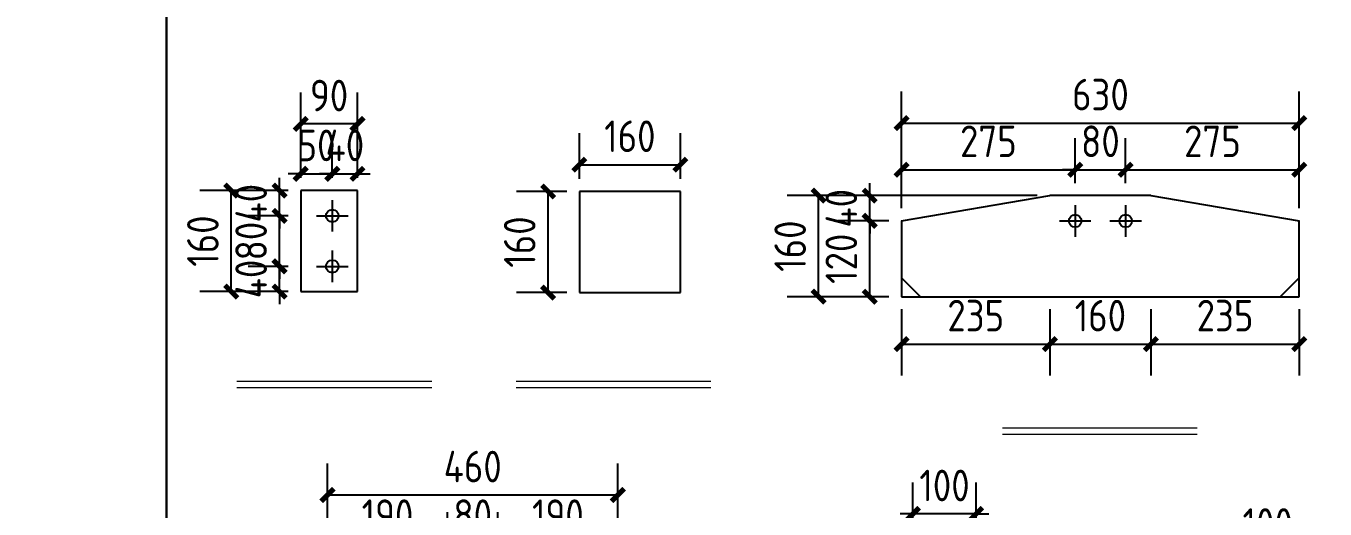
# Model space of a CAD drawing. Extents: x 411778 to 673094, y -11605 to 324395.
# Drawn here: x 482791 to 484849, y 125666 to 126431 of the extents above; entities that cross this region are included whole.
import ezdxf

# ---------------------------------------------------------------- set-up
doc = ezdxf.new("R2010")
doc.units = 0
doc.header["$LTSCALE"] = 1000
doc.header["$MEASUREMENT"] = 0
doc.styles.get("Standard").update_dxf_attribs({"font": 'gbenor.shx', "bigfont": 'gbcbig.shx'})
doc.dimstyles.get("Standard").update_dxf_attribs({"dimscale": 100, "dimtxt": 3.5, "dimasz": 1, "dimexe": 2.5, "dimexo": 3, "dimgap": 1.5, "dimtad": 1, "dimdec": 0, "dimzin": 0, "dimdsep": 46, "dimtxsty": 'Standard', "dimblk": 'ARCHTICK', "dimcen": 0.09, "dimadec": 0, "dimazin": 0, "dimtfac": 1, "dimtdec": 0, "dimtix": 1, "dimtmove": 2, "dimatfit": 3, "dimfxl": 1, "dimtolj": 1, "dimtzin": 0, "dimarcsym": 0})

# ---------------------------------------------------------------- blocks, each defined once
blk = doc.blocks.new('_ArchTick')
at = {"color": 0, "linetype": 'ByBlock', "const_width": 0.4}
blk.add_lwpolyline([(-0.5, -0.5), (0.5, 0.5)], dxfattribs=at)
blk = doc.blocks.new('*D281')
at = {"color": 3, "lineweight": -2}
for p, q in [((483192.5, 126050), (483192.5, 126070)), ((483206, 126050), (483142.5, 126050)), ((483192.5, 126010), (483192.5, 126050)), ((483206, 126010), (483142.5, 126010)), ((483192.5, 126010), (483192.5, 125990))]:
    blk.add_line(p, q, dxfattribs=at)
at = {"layer": 'Defpoints', "color": 0}
for p in [(483192.5, 126050), (483226, 126050), (483226, 126010)]:
    blk.add_point(p, dxfattribs=at)
at = {"color": 3, "lineweight": -2, "xscale": 20, "yscale": 20, "zscale": 20}
for p, rotation in [((483192.5, 126050), 270), ((483192.5, 126010), 90)]:
    blk.add_blockref('_ArchTick', p, dxfattribs=dict(at, rotation=rotation))
at = {"color": 0, "insert": (483147.5, 126030), "char_height": 50, "attachment_point": 5, "rotation": 90}
blk.add_mtext('\\A1;40', dxfattribs=at)
blk = doc.blocks.new('*D218')
at = {"color": 3, "lineweight": -2}
for p, q in [((483192.5, 126130), (483192.5, 126150)), ((483206, 126130), (483142.5, 126130)), ((483192.5, 126050), (483192.5, 126130)), ((483206, 126050), (483142.5, 126050)), ((483192.5, 126050), (483192.5, 126030))]:
    blk.add_line(p, q, dxfattribs=at)
at = {"layer": 'Defpoints', "color": 0}
for p in [(483192.5, 126130), (483226, 126130), (483226, 126050)]:
    blk.add_point(p, dxfattribs=at)
at = {"color": 3, "lineweight": -2, "xscale": 20, "yscale": 20, "zscale": 20}
for p, rotation in [((483192.5, 126130), 270), ((483192.5, 126050), 90)]:
    blk.add_blockref('_ArchTick', p, dxfattribs=dict(at, rotation=rotation))
at = {"color": 0, "insert": (483147.5, 126090), "char_height": 50, "attachment_point": 5, "rotation": 90}
blk.add_mtext('\\A1;80', dxfattribs=at)
blk = doc.blocks.new('*D282')
at = {"color": 3, "lineweight": -2}
for p, q in [((483192.5, 126170), (483192.5, 126190)), ((483206, 126170), (483142.5, 126170)), ((483192.5, 126130), (483192.5, 126170)), ((483206, 126130), (483142.5, 126130)), ((483192.5, 126130), (483192.5, 126110))]:
    blk.add_line(p, q, dxfattribs=at)
at = {"layer": 'Defpoints', "color": 0}
for p in [(483192.5, 126170), (483226, 126170), (483226, 126130)]:
    blk.add_point(p, dxfattribs=at)
at = {"color": 3, "lineweight": -2, "xscale": 20, "yscale": 20, "zscale": 20}
for p, rotation in [((483192.5, 126170), 270), ((483192.5, 126130), 90)]:
    blk.add_blockref('_ArchTick', p, dxfattribs=dict(at, rotation=rotation))
at = {"color": 0, "insert": (483147.5, 126150), "char_height": 50, "attachment_point": 5, "rotation": 90}
blk.add_mtext('\\A1;40', dxfattribs=at)
blk = doc.blocks.new('*D283')
at = {"color": 3, "lineweight": -2}
for p, q in [((483206, 126170), (483066, 126170)), ((483116, 126010), (483116, 126170)), ((483206, 126010), (483066, 126010))]:
    blk.add_line(p, q, dxfattribs=at)
at = {"layer": 'Defpoints', "color": 0}
for p in [(483116, 126170), (483226, 126170), (483226, 126010)]:
    blk.add_point(p, dxfattribs=at)
at = {"color": 3, "lineweight": -2, "xscale": 20, "yscale": 20, "zscale": 20}
for p, rotation in [((483116, 126170), 90), ((483116, 126010), 270)]:
    blk.add_blockref('_ArchTick', p, dxfattribs=dict(at, rotation=rotation))
at = {"color": 0, "insert": (483071, 126090), "char_height": 50, "attachment_point": 5, "rotation": 90}
blk.add_mtext('\\A1;160', dxfattribs=at)
blk = doc.blocks.new('*D219')
at = {"color": 3, "lineweight": -2}
for p, q in [((483226, 126190), (483226, 126246.5)), ((483276, 126190), (483276, 126246.5)), ((483226, 126196.5), (483206, 126196.5)), ((483226, 126196.5), (483276, 126196.5)), ((483276, 126196.5), (483296, 126196.5))]:
    blk.add_line(p, q, dxfattribs=at)
at = {"layer": 'Defpoints', "color": 0}
for p in [(483276, 126196.5), (483226, 126170), (483276, 126170)]:
    blk.add_point(p, dxfattribs=at)
at = {"color": 3, "lineweight": -2, "xscale": 20, "yscale": 20, "zscale": 20}
blk.add_blockref('_ArchTick', (483226, 126196.5), dxfattribs=at)
at = {"color": 3, "lineweight": -2, "xscale": 20, "yscale": 20, "zscale": 20, "rotation": 180}
blk.add_blockref('_ArchTick', (483276, 126196.5), dxfattribs=at)
at = {"color": 0, "insert": (483251, 126241.5), "char_height": 50, "attachment_point": 5}
blk.add_mtext('\\A1;50', dxfattribs=at)
blk = doc.blocks.new('*D284')
at = {"color": 3, "lineweight": -2}
for p, q in [((483276, 126190), (483276, 126246.5)), ((483316, 126190), (483316, 126246.5)), ((483276, 126196.5), (483256, 126196.5)), ((483276, 126196.5), (483316, 126196.5)), ((483316, 126196.5), (483336, 126196.5))]:
    blk.add_line(p, q, dxfattribs=at)
at = {"layer": 'Defpoints', "color": 0}
for p in [(483316, 126196.5), (483276, 126170), (483316, 126170)]:
    blk.add_point(p, dxfattribs=at)
at = {"color": 3, "lineweight": -2, "xscale": 20, "yscale": 20, "zscale": 20}
blk.add_blockref('_ArchTick', (483276, 126196.5), dxfattribs=at)
at = {"color": 3, "lineweight": -2, "xscale": 20, "yscale": 20, "zscale": 20, "rotation": 180}
blk.add_blockref('_ArchTick', (483316, 126196.5), dxfattribs=at)
at = {"color": 0, "insert": (483296, 126241.5), "char_height": 50, "attachment_point": 5}
blk.add_mtext('\\A1;40', dxfattribs=at)
blk = doc.blocks.new('*D285')
at = {"color": 3, "lineweight": -2}
for p, q in [((483226, 126190), (483226, 126325.5)), ((483316, 126190), (483316, 126325.5)), ((483316, 126275.5), (483226, 126275.5))]:
    blk.add_line(p, q, dxfattribs=at)
at = {"layer": 'Defpoints', "color": 0}
for p in [(483226, 126275.5), (483226, 126170), (483316, 126170)]:
    blk.add_point(p, dxfattribs=at)
at = {"color": 3, "lineweight": -2, "xscale": 20, "yscale": 20, "zscale": 20, "rotation": 180}
blk.add_blockref('_ArchTick', (483226, 126275.5), dxfattribs=at)
at = {"color": 3, "lineweight": -2, "xscale": 20, "yscale": 20, "zscale": 20}
blk.add_blockref('_ArchTick', (483316, 126275.5), dxfattribs=at)
at = {"color": 0, "insert": (483271, 126320.5), "char_height": 50, "attachment_point": 5}
blk.add_mtext('\\A1;90', dxfattribs=at)
blk = doc.blocks.new('*D286')
at = {"color": 3, "lineweight": -2}
for p, q in [((483647.5, 126168.5), (483568, 126168.5)), ((483618, 126008.5), (483618, 126168.5)), ((483647.5, 126008.5), (483568, 126008.5))]:
    blk.add_line(p, q, dxfattribs=at)
at = {"layer": 'Defpoints', "color": 0}
for p in [(483618, 126168.5), (483667.5, 126168.5), (483667.5, 126008.5)]:
    blk.add_point(p, dxfattribs=at)
at = {"color": 3, "lineweight": -2, "xscale": 20, "yscale": 20, "zscale": 20}
for p, rotation in [((483618, 126168.5), 90), ((483618, 126008.5), 270)]:
    blk.add_blockref('_ArchTick', p, dxfattribs=dict(at, rotation=rotation))
at = {"color": 0, "insert": (483573, 126088.5), "char_height": 50, "attachment_point": 5, "rotation": 90}
blk.add_mtext('\\A1;160', dxfattribs=at)
blk = doc.blocks.new('*D287')
at = {"color": 3, "lineweight": -2}
for p, q in [((483667.5, 126188.5), (483667.5, 126261)), ((483827.5, 126188.5), (483827.5, 126261)), ((483667.5, 126211), (483827.5, 126211))]:
    blk.add_line(p, q, dxfattribs=at)
at = {"layer": 'Defpoints', "color": 0}
for p in [(483827.5, 126211), (483667.5, 126168.5), (483827.5, 126168.5)]:
    blk.add_point(p, dxfattribs=at)
at = {"color": 3, "lineweight": -2, "xscale": 20, "yscale": 20, "zscale": 20, "rotation": 180}
blk.add_blockref('_ArchTick', (483667.5, 126211), dxfattribs=at)
at = {"color": 3, "lineweight": -2, "xscale": 20, "yscale": 20, "zscale": 20}
blk.add_blockref('_ArchTick', (483827.5, 126211), dxfattribs=at)
at = {"color": 0, "insert": (483747.5, 126256), "char_height": 50, "attachment_point": 5}
blk.add_mtext('\\A1;160', dxfattribs=at)
blk = doc.blocks.new('*D234')
at = {"color": 3, "lineweight": -2}
for p, q in [((484158, 126122), (484077.5, 126122)), ((484127.5, 126002), (484127.5, 126122)), ((484158, 126002), (484077.5, 126002))]:
    blk.add_line(p, q, dxfattribs=at)
at = {"layer": 'Defpoints', "color": 0}
for p in [(484127.5, 126122), (484178, 126122), (484178, 126002)]:
    blk.add_point(p, dxfattribs=at)
at = {"color": 3, "lineweight": -2, "xscale": 20, "yscale": 20, "zscale": 20}
for p, rotation in [((484127.5, 126122), 90), ((484127.5, 126002), 270)]:
    blk.add_blockref('_ArchTick', p, dxfattribs=dict(at, rotation=rotation))
at = {"color": 0, "insert": (484082.5, 126062), "char_height": 50, "attachment_point": 5, "rotation": 90}
blk.add_mtext('\\A1;120', dxfattribs=at)
blk = doc.blocks.new('*D235')
at = {"color": 3, "lineweight": -2}
for p, q in [((484127.5, 126162), (484127.5, 126182)), ((484393, 126162), (484077.5, 126162)), ((484127.5, 126122), (484127.5, 126162)), ((484158, 126122), (484077.5, 126122)), ((484127.5, 126122), (484127.5, 126102))]:
    blk.add_line(p, q, dxfattribs=at)
at = {"layer": 'Defpoints', "color": 0}
for p in [(484127.5, 126162), (484413, 126162), (484178, 126122)]:
    blk.add_point(p, dxfattribs=at)
at = {"color": 3, "lineweight": -2, "xscale": 20, "yscale": 20, "zscale": 20}
for p, rotation in [((484127.5, 126162), 270), ((484127.5, 126122), 90)]:
    blk.add_blockref('_ArchTick', p, dxfattribs=dict(at, rotation=rotation))
at = {"color": 0, "insert": (484082.5, 126142), "char_height": 50, "attachment_point": 5, "rotation": 90}
blk.add_mtext('\\A1;40', dxfattribs=at)
blk = doc.blocks.new('*D236')
at = {"color": 3, "lineweight": -2}
for p, q in [((484178, 126182), (484178, 126253)), ((484453, 126182), (484453, 126253)), ((484178, 126203), (484453, 126203))]:
    blk.add_line(p, q, dxfattribs=at)
at = {"layer": 'Defpoints', "color": 0}
for p in [(484453, 126203), (484178, 126162), (484453, 126162)]:
    blk.add_point(p, dxfattribs=at)
at = {"color": 3, "lineweight": -2, "xscale": 20, "yscale": 20, "zscale": 20, "rotation": 180}
blk.add_blockref('_ArchTick', (484178, 126203), dxfattribs=at)
at = {"color": 3, "lineweight": -2, "xscale": 20, "yscale": 20, "zscale": 20}
blk.add_blockref('_ArchTick', (484453, 126203), dxfattribs=at)
at = {"color": 0, "insert": (484315.5, 126248), "char_height": 50, "attachment_point": 5}
blk.add_mtext('\\A1;275', dxfattribs=at)
blk = doc.blocks.new('*D237')
at = {"color": 3, "lineweight": -2}
for p, q in [((484453, 126182), (484453, 126253)), ((484533, 126182), (484533, 126253)), ((484453, 126203), (484433, 126203)), ((484453, 126203), (484533, 126203)), ((484533, 126203), (484553, 126203))]:
    blk.add_line(p, q, dxfattribs=at)
at = {"layer": 'Defpoints', "color": 0}
for p in [(484533, 126203), (484453, 126162), (484533, 126162)]:
    blk.add_point(p, dxfattribs=at)
at = {"color": 3, "lineweight": -2, "xscale": 20, "yscale": 20, "zscale": 20}
blk.add_blockref('_ArchTick', (484453, 126203), dxfattribs=at)
at = {"color": 3, "lineweight": -2, "xscale": 20, "yscale": 20, "zscale": 20, "rotation": 180}
blk.add_blockref('_ArchTick', (484533, 126203), dxfattribs=at)
at = {"color": 0, "insert": (484493, 126248), "char_height": 50, "attachment_point": 5}
blk.add_mtext('\\A1;80', dxfattribs=at)
blk = doc.blocks.new('*D238')
at = {"color": 3, "lineweight": -2}
for p, q in [((484533, 126182), (484533, 126253)), ((484808, 126142), (484808, 126253)), ((484533, 126203), (484808, 126203))]:
    blk.add_line(p, q, dxfattribs=at)
at = {"layer": 'Defpoints', "color": 0}
for p in [(484808, 126203), (484533, 126162), (484808, 126122)]:
    blk.add_point(p, dxfattribs=at)
at = {"color": 3, "lineweight": -2, "xscale": 20, "yscale": 20, "zscale": 20, "rotation": 180}
blk.add_blockref('_ArchTick', (484533, 126203), dxfattribs=at)
at = {"color": 3, "lineweight": -2, "xscale": 20, "yscale": 20, "zscale": 20}
blk.add_blockref('_ArchTick', (484808, 126203), dxfattribs=at)
at = {"color": 0, "insert": (484670.5, 126248), "char_height": 50, "attachment_point": 5}
blk.add_mtext('\\A1;275', dxfattribs=at)
blk = doc.blocks.new('*D239')
at = {"color": 3, "lineweight": -2}
for p, q in [((484158, 126162), (483996.5, 126162)), ((484046.5, 126002), (484046.5, 126162)), ((484158, 126002), (483996.5, 126002))]:
    blk.add_line(p, q, dxfattribs=at)
at = {"layer": 'Defpoints', "color": 0}
for p in [(484046.5, 126162), (484178, 126162), (484178, 126002)]:
    blk.add_point(p, dxfattribs=at)
at = {"color": 3, "lineweight": -2, "xscale": 20, "yscale": 20, "zscale": 20}
for p, rotation in [((484046.5, 126162), 90), ((484046.5, 126002), 270)]:
    blk.add_blockref('_ArchTick', p, dxfattribs=dict(at, rotation=rotation))
at = {"color": 0, "insert": (484001.5, 126082), "char_height": 50, "attachment_point": 5, "rotation": 90}
blk.add_mtext('\\A1;160', dxfattribs=at)
blk = doc.blocks.new('*D201')
at = {"color": 3, "lineweight": -2}
for p, q in [((483268.5, 125590), (483268.5, 125661)), ((483458.5, 125590), (483458.5, 125661)), ((483268.5, 125611), (483458.5, 125611))]:
    blk.add_line(p, q, dxfattribs=at)
at = {"layer": 'Defpoints', "color": 0}
for p in [(483458.5, 125611), (483268.5, 125570), (483458.5, 125570)]:
    blk.add_point(p, dxfattribs=at)
at = {"color": 3, "lineweight": -2, "xscale": 20, "yscale": 20, "zscale": 20, "rotation": 180}
blk.add_blockref('_ArchTick', (483268.5, 125611), dxfattribs=at)
at = {"color": 3, "lineweight": -2, "xscale": 20, "yscale": 20, "zscale": 20}
blk.add_blockref('_ArchTick', (483458.5, 125611), dxfattribs=at)
at = {"color": 0, "insert": (483363.5, 125656), "char_height": 50, "attachment_point": 5}
blk.add_mtext('\\A1;190', dxfattribs=at)
blk = doc.blocks.new('*D202')
at = {"color": 3, "lineweight": -2}
for p, q in [((483458.5, 125590), (483458.5, 125661)), ((483538.5, 125590), (483538.5, 125661)), ((483458.5, 125611), (483438.5, 125611)), ((483458.5, 125611), (483538.5, 125611)), ((483538.5, 125611), (483558.5, 125611))]:
    blk.add_line(p, q, dxfattribs=at)
at = {"layer": 'Defpoints', "color": 0}
for p in [(483538.5, 125611), (483458.5, 125570), (483538.5, 125570)]:
    blk.add_point(p, dxfattribs=at)
at = {"color": 3, "lineweight": -2, "xscale": 20, "yscale": 20, "zscale": 20}
blk.add_blockref('_ArchTick', (483458.5, 125611), dxfattribs=at)
at = {"color": 3, "lineweight": -2, "xscale": 20, "yscale": 20, "zscale": 20, "rotation": 180}
blk.add_blockref('_ArchTick', (483538.5, 125611), dxfattribs=at)
at = {"color": 0, "insert": (483498.5, 125656), "char_height": 50, "attachment_point": 5}
blk.add_mtext('\\A1;80', dxfattribs=at)
blk = doc.blocks.new('*D251')
at = {"color": 3, "lineweight": -2}
for p, q in [((483538.5, 125590), (483538.5, 125661)), ((483728.5, 125577), (483728.5, 125661)), ((483538.5, 125611), (483728.5, 125611))]:
    blk.add_line(p, q, dxfattribs=at)
at = {"layer": 'Defpoints', "color": 0}
for p in [(483728.5, 125611), (483538.5, 125570), (483728.5, 125557)]:
    blk.add_point(p, dxfattribs=at)
at = {"color": 3, "lineweight": -2, "xscale": 20, "yscale": 20, "zscale": 20, "rotation": 180}
blk.add_blockref('_ArchTick', (483538.5, 125611), dxfattribs=at)
at = {"color": 3, "lineweight": -2, "xscale": 20, "yscale": 20, "zscale": 20}
blk.add_blockref('_ArchTick', (483728.5, 125611), dxfattribs=at)
at = {"color": 0, "insert": (483633.5, 125656), "char_height": 50, "attachment_point": 5}
blk.add_mtext('\\A1;190', dxfattribs=at)
blk = doc.blocks.new('*D424')
at = {"color": 3, "lineweight": -2}
for p, q in [((484196, 125571.5), (484196, 125708)), ((484296, 125571.5), (484296, 125708)), ((484196, 125658), (484176, 125658)), ((484296, 125658), (484196, 125658)), ((484296, 125658), (484316, 125658))]:
    blk.add_line(p, q, dxfattribs=at)
at = {"layer": 'Defpoints', "color": 0}
for p in [(484196, 125658), (484196, 125551.5), (484296, 125551.5)]:
    blk.add_point(p, dxfattribs=at)
at = {"color": 3, "lineweight": -2, "xscale": 20, "yscale": 20, "zscale": 20}
blk.add_blockref('_ArchTick', (484196, 125658), dxfattribs=at)
at = {"color": 3, "lineweight": -2, "xscale": 20, "yscale": 20, "zscale": 20, "rotation": 180}
blk.add_blockref('_ArchTick', (484296, 125658), dxfattribs=at)
at = {"color": 0, "insert": (484246, 125703), "char_height": 50, "attachment_point": 5}
blk.add_mtext('\\A1;100', dxfattribs=at)
blk = doc.blocks.new('*D431')
at = {"color": 3, "lineweight": -2}
for p, q in [((484708, 125510.5), (484708, 125647)), ((484808, 125510.5), (484808, 125647)), ((484708, 125597), (484688, 125597)), ((484808, 125597), (484708, 125597)), ((484808, 125597), (484828, 125597))]:
    blk.add_line(p, q, dxfattribs=at)
at = {"layer": 'Defpoints', "color": 0}
for p in [(484708, 125597), (484708, 125490.5), (484808, 125490.5)]:
    blk.add_point(p, dxfattribs=at)
at = {"color": 3, "lineweight": -2, "xscale": 20, "yscale": 20, "zscale": 20}
blk.add_blockref('_ArchTick', (484708, 125597), dxfattribs=at)
at = {"color": 3, "lineweight": -2, "xscale": 20, "yscale": 20, "zscale": 20, "rotation": 180}
blk.add_blockref('_ArchTick', (484808, 125597), dxfattribs=at)
at = {"color": 0, "insert": (484758, 125642), "char_height": 50, "attachment_point": 5}
blk.add_mtext('\\A1;100', dxfattribs=at)
blk = doc.blocks.new('*D2210')
at = {"color": 3, "lineweight": -2}
for p, q in [((484178, 125982), (484178, 125877)), ((484413, 125982), (484413, 125877)), ((484178, 125927), (484413, 125927))]:
    blk.add_line(p, q, dxfattribs=at)
at = {"layer": 'Defpoints', "color": 0}
for p in [(484178, 126002), (484413, 126002), (484413, 125927)]:
    blk.add_point(p, dxfattribs=at)
at = {"color": 3, "lineweight": -2, "xscale": 20, "yscale": 20, "zscale": 20, "rotation": 180}
blk.add_blockref('_ArchTick', (484178, 125927), dxfattribs=at)
at = {"color": 3, "lineweight": -2, "xscale": 20, "yscale": 20, "zscale": 20}
blk.add_blockref('_ArchTick', (484413, 125927), dxfattribs=at)
at = {"color": 0, "insert": (484295.5, 125972), "char_height": 50, "attachment_point": 5}
blk.add_mtext('\\A1;235', dxfattribs=at)
blk = doc.blocks.new('*D2211')
at = {"color": 3, "lineweight": -2}
for p, q in [((484413, 125982), (484413, 125877)), ((484573, 125982), (484573, 125877)), ((484413, 125927), (484573, 125927))]:
    blk.add_line(p, q, dxfattribs=at)
at = {"layer": 'Defpoints', "color": 0}
for p in [(484413, 126002), (484573, 126002), (484573, 125927)]:
    blk.add_point(p, dxfattribs=at)
at = {"color": 3, "lineweight": -2, "xscale": 20, "yscale": 20, "zscale": 20, "rotation": 180}
blk.add_blockref('_ArchTick', (484413, 125927), dxfattribs=at)
at = {"color": 3, "lineweight": -2, "xscale": 20, "yscale": 20, "zscale": 20}
blk.add_blockref('_ArchTick', (484573, 125927), dxfattribs=at)
at = {"color": 0, "insert": (484493, 125972), "char_height": 50, "attachment_point": 5}
blk.add_mtext('\\A1;160', dxfattribs=at)
blk = doc.blocks.new('*D2212')
at = {"color": 3, "lineweight": -2}
for p, q in [((484573, 125982), (484573, 125877)), ((484808, 125982), (484808, 125877)), ((484573, 125927), (484808, 125927))]:
    blk.add_line(p, q, dxfattribs=at)
at = {"layer": 'Defpoints', "color": 0}
for p in [(484573, 126002), (484808, 126002), (484808, 125927)]:
    blk.add_point(p, dxfattribs=at)
at = {"color": 3, "lineweight": -2, "xscale": 20, "yscale": 20, "zscale": 20, "rotation": 180}
blk.add_blockref('_ArchTick', (484573, 125927), dxfattribs=at)
at = {"color": 3, "lineweight": -2, "xscale": 20, "yscale": 20, "zscale": 20}
blk.add_blockref('_ArchTick', (484808, 125927), dxfattribs=at)
at = {"color": 0, "insert": (484690.5, 125972), "char_height": 50, "attachment_point": 5}
blk.add_mtext('\\A1;235', dxfattribs=at)
blk = doc.blocks.new('*D2222')
at = {"color": 3, "lineweight": -2}
for p, q in [((483268.5, 125537), (483268.5, 125738)), ((483728.5, 125537), (483728.5, 125738)), ((483268.5, 125688), (483728.5, 125688))]:
    blk.add_line(p, q, dxfattribs=at)
at = {"layer": 'Defpoints', "color": 0}
for p in [(483728.5, 125688), (483268.5, 125517), (483728.5, 125517)]:
    blk.add_point(p, dxfattribs=at)
at = {"color": 3, "lineweight": -2, "xscale": 20, "yscale": 20, "zscale": 20, "rotation": 180}
blk.add_blockref('_ArchTick', (483268.5, 125688), dxfattribs=at)
at = {"color": 3, "lineweight": -2, "xscale": 20, "yscale": 20, "zscale": 20}
blk.add_blockref('_ArchTick', (483728.5, 125688), dxfattribs=at)
at = {"color": 0, "insert": (483498.5, 125733), "char_height": 50, "attachment_point": 5}
blk.add_mtext('\\A1;460', dxfattribs=at)
blk = doc.blocks.new('*D2380')
at = {"color": 3, "lineweight": -2}
for p, q in [((484178, 126142), (484178, 126327)), ((484808, 126142), (484808, 126327)), ((484178, 126277), (484808, 126277))]:
    blk.add_line(p, q, dxfattribs=at)
at = {"layer": 'Defpoints', "color": 0}
for p in [(484808, 126277), (484178, 126122), (484808, 126122)]:
    blk.add_point(p, dxfattribs=at)
at = {"color": 3, "lineweight": -2, "xscale": 20, "yscale": 20, "zscale": 20, "rotation": 180}
blk.add_blockref('_ArchTick', (484178, 126277), dxfattribs=at)
at = {"color": 3, "lineweight": -2, "xscale": 20, "yscale": 20, "zscale": 20}
blk.add_blockref('_ArchTick', (484808, 126277), dxfattribs=at)
at = {"color": 0, "insert": (484493, 126322), "char_height": 50, "attachment_point": 5}
blk.add_mtext('\\A1;630', dxfattribs=at)

msp = doc.modelspace()

# ---------------------------------------------------------------- linework, layer by layer
for p, q in [((483226, 126170), (483226, 126010)), ((483316, 126170), (483226, 126170)), ((483316, 126010), (483316, 126170)), ((483667.5, 126168.5), (483667.5, 126008.5)), ((483827.5, 126168.5), (483667.5, 126168.5)), ((483827.5, 126008.5), (483827.5, 126168.5)), ((484178, 126122), (484413, 126162)), ((484573, 126162), (484413, 126162)), ((484573, 126162), (484808, 126122)), ((483276, 126155), (483276, 126105)), ((484453, 126147), (484453, 126097)), ((484533, 126147), (484533, 126097)), ((483251, 126130), (483301, 126130)), ((484178, 126122), (484178, 126002)), ((484428, 126122), (484478, 126122)), ((484508, 126122), (484558, 126122)), ((484808, 126002), (484808, 126122)), ((483276, 126075), (483276, 126025)), ((483251, 126050), (483301, 126050)), ((484178, 126032), (484208, 126002)), ((484778, 126002), (484808, 126032)), ((483226, 126010), (483316, 126010)), ((483667.5, 126008.5), (483827.5, 126008.5)), ((484178, 126002), (484808, 126002))]:
    msp.add_line(p, q)
at = {"lineweight": 15}
for p, q in [((483125, 125868), (483433.5, 125868)), ((483125, 125858), (483433.5, 125858)), ((483567.5, 125868), (483876, 125868)), ((483567.5, 125858), (483876, 125858)), ((484338, 125794.5), (484646.5, 125794.5)), ((484338, 125784.5), (484646.5, 125784.5))]:
    msp.add_line(p, q, dxfattribs=at)
for points in [[(472618.5, 127403), (483013.5, 127403), (483013.5, 120053), (472618.5, 120053)], [(483013.5, 127168.9), (487468.5, 127168.9), (487468.5, 124018.9), (483013.5, 124018.9)]]:
    msp.add_lwpolyline(points, close=True)
for centre in [(483276, 126130), (484453, 126122), (484533, 126122), (483276, 126050)]:
    msp.add_circle(centre, 10)

# ---------------------------------------------------------------- dimensions: what is measured, and where the dimension line sits
for p1, p2, distance, picture, middle in [((483316, 126170), (483226, 126170), -105.5, '*D285', (483271, 126320.5)), ((483667.5, 126168.5), (483827.5, 126168.5), 42.5, '*D287', (483747.5, 126256)), ((483226, 126010), (483226, 126170), 110, '*D283', (483071, 126090)), ((483667.5, 126008.5), (483667.5, 126168.5), 49.5, '*D286', (483573, 126088.5)), ((484178, 126002), (484178, 126162), 131.5, '*D239', (484001.5, 126082)), ((484296, 125551.5), (484196, 125551.5), -106.5, '*D424', (484246, 125703)), ((484808, 125490.5), (484708, 125490.5), -106.5, '*D431', (484758, 125642))]:
    dim = msp.add_aligned_dim(p1=p1, p2=p2, distance=distance, dimstyle='Standard', override={"dimtxt": 0.5, "dimasz": 0.2, "dimexe": 0.5, "dimexo": 0.2, "dimgap": 0.2, "dimclrd": 3, "dimclre": 3})
    dim.commit()
    dim.dimension.update_dxf_attribs({"geometry": picture, "text_midpoint": middle})
for base, p1, p2, picture, middle in [((484808, 126277), (484178, 126122), (484808, 126122), '*D2380', (484493, 126322)), ((483276, 126196.5), (483226, 126170), (483276, 126170), '*D219', (483251, 126241.5)), ((483316, 126196.5), (483276, 126170), (483316, 126170), '*D284', (483296, 126241.5)), ((484453, 126203), (484178, 126162), (484453, 126162), '*D236', (484315.5, 126248)), ((484533, 126203), (484453, 126162), (484533, 126162), '*D237', (484493, 126248)), ((484808, 126203), (484533, 126162), (484808, 126122), '*D238', (484670.5, 126248)), ((484413, 125927), (484178, 126002), (484413, 126002), '*D2210', (484295.5, 125972)), ((484573, 125927), (484413, 126002), (484573, 126002), '*D2211', (484493, 125972)), ((484808, 125927), (484573, 126002), (484808, 126002), '*D2212', (484690.5, 125972)), ((483728.5, 125688), (483268.5, 125517), (483728.5, 125517), '*D2222', (483498.5, 125733)), ((483458.5, 125611), (483268.5, 125570), (483458.5, 125570), '*D201', (483363.5, 125656)), ((483538.5, 125611), (483458.5, 125570), (483538.5, 125570), '*D202', (483498.5, 125656)), ((483728.5, 125611), (483538.5, 125570), (483728.5, 125557), '*D251', (483633.5, 125656))]:
    dim = msp.add_linear_dim(base=base, p1=p1, p2=p2, dimstyle='Standard', override={"dimtxt": 0.5, "dimasz": 0.2, "dimexe": 0.5, "dimexo": 0.2, "dimgap": 0.2, "dimclrd": 3, "dimclre": 3})
    dim.commit()
    dim.dimension.update_dxf_attribs({"geometry": picture, "text_midpoint": middle})
for base, p1, p2, picture, middle in [((483192.5, 126170), (483226, 126130), (483226, 126170), '*D282', (483147.5, 126150)), ((484127.5, 126162), (484178, 126122), (484413, 126162), '*D235', (484082.5, 126142)), ((483192.5, 126130), (483226, 126050), (483226, 126130), '*D218', (483147.5, 126090)), ((484127.5, 126122), (484178, 126002), (484178, 126122), '*D234', (484082.5, 126062)), ((483192.5, 126050), (483226, 126010), (483226, 126050), '*D281', (483147.5, 126030))]:
    dim = msp.add_linear_dim(base=base, p1=p1, p2=p2, angle=90, dimstyle='Standard', override={"dimtxt": 0.5, "dimasz": 0.2, "dimexe": 0.5, "dimexo": 0.2, "dimgap": 0.2, "dimclrd": 3, "dimclre": 3})
    dim.commit()
    dim.dimension.update_dxf_attribs({"geometry": picture, "text_midpoint": middle})

doc.saveas('drawing.dxf')
